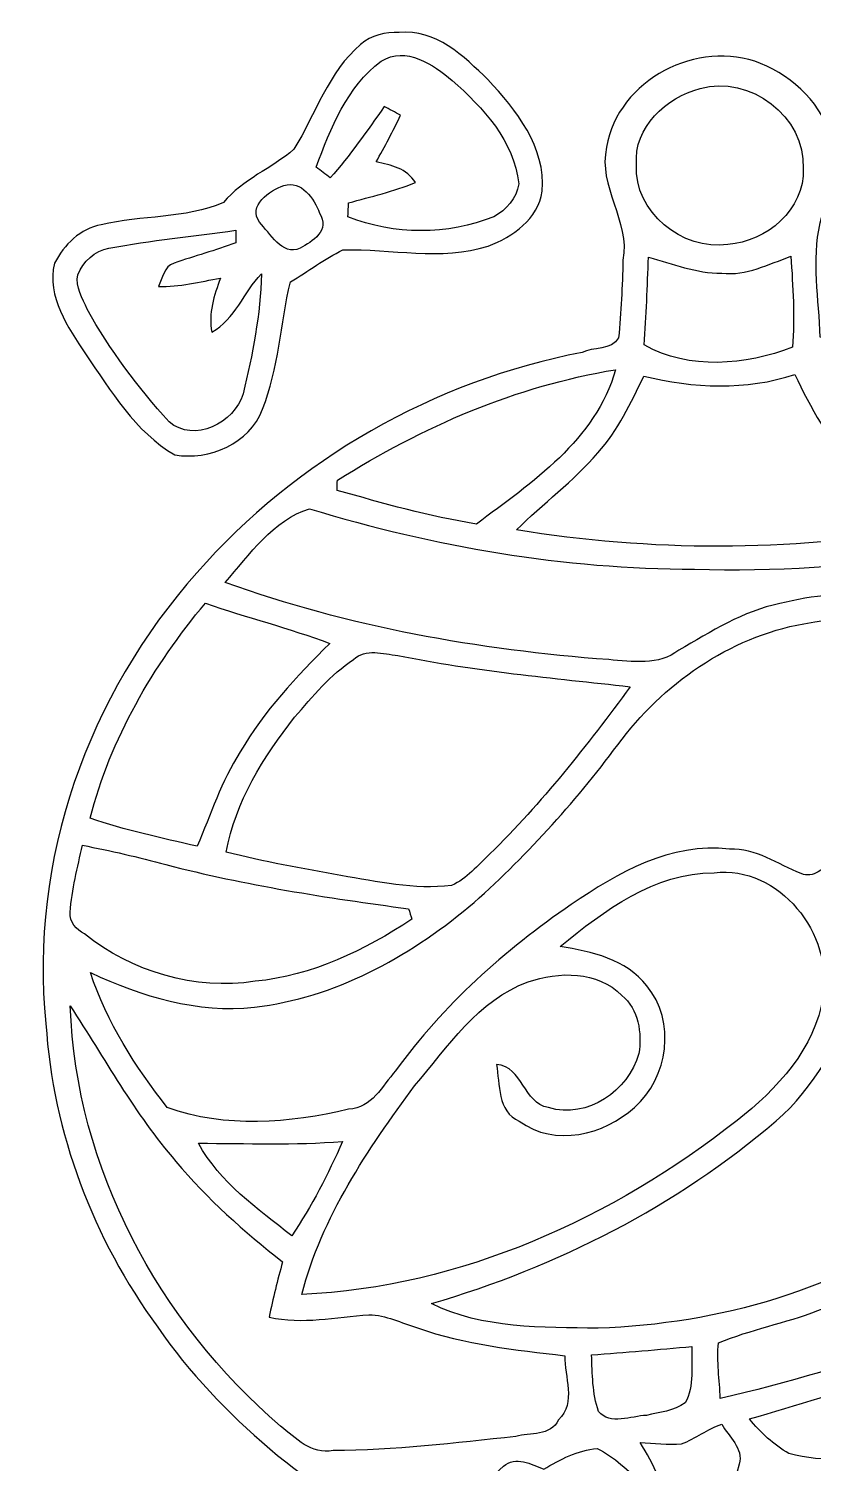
# Model space of a CAD drawing. Header units: centimetres. Extents: x -5.8 to 6.4, y -14.8 to 13.4.
# Drawn here: x -5.77 to -1.84, y 6.21 to 13.39 of the extents above; entities that cross this region are included whole.
import ezdxf

# ---------------------------------------------------------------- set-up
doc = ezdxf.new("R2010")
doc.units = ezdxf.units.CM
doc.header["$MEASUREMENT"] = 0
doc.layers.add('Camada 1', color=7, linetype='Continuous')

msp = doc.modelspace()

# ---------------------------------------------------------------- linework, layer by layer
at = {"layer": 'Camada 1', "color": 250}
for points, knots in [([(-4.10554, 13.30994), (-4.05342, 13.35642), (-3.98128, 13.37295), (-3.91263, 13.36906), (-3.91263, 13.36906), (-3.73003, 13.3887), (-3.58865, 13.25005), (-3.46867, 13.13376), (-3.46867, 13.13376), (-3.32691, 12.98227), (-3.17873, 12.79656), (-3.19701, 12.57507), (-3.19701, 12.57507), (-3.21723, 12.43758), (-3.34519, 12.34657), (-3.46731, 12.30127), (-3.46731, 12.30127), (-3.70378, 12.22504), (-3.9523, 12.28999), (-4.19421, 12.28182), (-4.19421, 12.28182), (-4.28717, 12.23884), (-4.36826, 12.17369), (-4.45655, 12.12236), (-4.45655, 12.12236), (-4.50788, 11.91117), (-4.51469, 11.68735), (-4.59656, 11.48471), (-4.59656, 11.48471), (-4.65957, 11.31281), (-4.86336, 11.22802), (-5.03488, 11.2566), (-5.03488, 11.2566), (-5.23401, 11.37075), (-5.35458, 11.57806), (-5.48254, 11.76182), (-5.48254, 11.76182), (-5.56888, 11.89542), (-5.67661, 12.0471), (-5.63713, 12.21628), (-5.63713, 12.21628), (-5.58852, 12.30613), (-5.5084, 12.39052), (-5.403, 12.40744), (-5.403, 12.40744), (-5.20153, 12.45625), (-4.98354, 12.4372), (-4.79102, 12.51887), (-4.79102, 12.51887), (-4.69496, 12.63613), (-4.55008, 12.68922), (-4.43904, 12.78606), (-4.43904, 12.78606), (-4.33053, 12.96089), (-4.26733, 13.17227), (-4.10554, 13.30994), (-4.10554, 13.30994), (-4.10554, 13.30994), (-4.10554, 13.30994), (-4.10554, 13.30994)], [0, 0, 0, 0, 0.0625, 0.0625, 0.0625, 0.0625, 0.125, 0.125, 0.125, 0.125, 0.1875, 0.1875, 0.1875, 0.1875, 0.25, 0.25, 0.25, 0.25, 0.3125, 0.3125, 0.3125, 0.3125, 0.375, 0.375, 0.375, 0.375, 0.4375, 0.4375, 0.4375, 0.4375, 0.5, 0.5, 0.5, 0.5, 0.5625, 0.5625, 0.5625, 0.5625, 0.625, 0.625, 0.625, 0.625, 0.6875, 0.6875, 0.6875, 0.6875, 0.75, 0.75, 0.75, 0.75, 0.8125, 0.8125, 0.8125, 0.8125, 0.875, 0.875, 0.875, 0.875, 1, 1, 1, 1]), ([(-2.87498, 12.79559), (-2.81858, 13.13396), (-2.41701, 13.34067), (-2.10451, 13.21486), (-2.10451, 13.21486), (-1.94155, 13.14543), (-1.78462, 13.00891), (-1.75389, 12.82593), (-1.75389, 12.82593), (-1.70625, 12.68591), (-1.77004, 12.54979), (-1.80698, 12.41678), (-1.80698, 12.41678), (-1.84898, 12.22815), (-1.81204, 12.03524), (-1.80679, 11.84505), (-1.80679, 11.84505), (-1.21854, 11.76863), (-0.63417, 11.58622), (-0.14159, 11.24863), (-0.14159, 11.24863), (0.33075, 10.94547), (0.72941, 10.52309), (0.98396, 10.02118), (0.98396, 10.02118), (1.29996, 9.41562), (1.4075, 8.69864), (1.2706, 8.0289), (1.2706, 8.0289), (1.07555, 7.04297), (0.35293, 6.206), (-0.54861, 5.78518), (-0.54861, 5.78518), (-1.12986, 5.51702), (-1.68622, 5.16932), (-2.11754, 4.69035), (-2.11754, 4.69035), (-2.17841, 4.62735), (-2.22702, 4.54937), (-2.30189, 4.50094), (-2.30189, 4.50094), (-2.3684, 4.51494), (-2.3927, 4.5939), (-2.4386, 4.63493), (-2.4386, 4.63493), (-2.81197, 5.13976), (-3.33216, 5.51585), (-3.8714, 5.82641), (-3.8714, 5.82641), (-4.36067, 6.08116), (-4.80327, 6.43858), (-5.12064, 6.89265), (-5.12064, 6.89265), (-5.44267, 7.33428), (-5.64549, 7.86477), (-5.67972, 8.4118), (-5.67972, 8.4118), (-5.76607, 9.22563), (-5.46659, 10.06007), (-4.92442, 10.66661), (-4.92442, 10.66661), (-4.42874, 11.23405), (-3.73761, 11.62686), (-2.99787, 11.76921), (-2.99787, 11.76921), (-2.94517, 11.7978), (-2.84717, 11.77758), (-2.81508, 11.84175), (-2.81508, 11.84175), (-2.80166, 11.97107), (-2.79661, 12.10097), (-2.79311, 12.23087), (-2.79311, 12.23087), (-2.75655, 12.42806), (-2.92087, 12.5984), (-2.87498, 12.79559), (-2.87498, 12.79559), (-2.87498, 12.79559), (-2.87498, 12.79559), (-2.87498, 12.79559)], [0, 0, 0, 0, 0.047619, 0.047619, 0.047619, 0.047619, 0.0952381, 0.0952381, 0.0952381, 0.0952381, 0.1428571, 0.1428571, 0.1428571, 0.1428571, 0.1904762, 0.1904762, 0.1904762, 0.1904762, 0.2380952, 0.2380952, 0.2380952, 0.2380952, 0.2857143, 0.2857143, 0.2857143, 0.2857143, 0.3333333, 0.3333333, 0.3333333, 0.3333333, 0.3809524, 0.3809524, 0.3809524, 0.3809524, 0.4285714, 0.4285714, 0.4285714, 0.4285714, 0.4761905, 0.4761905, 0.4761905, 0.4761905, 0.5238095, 0.5238095, 0.5238095, 0.5238095, 0.5714286, 0.5714286, 0.5714286, 0.5714286, 0.6190476, 0.6190476, 0.6190476, 0.6190476, 0.6666667, 0.6666667, 0.6666667, 0.6666667, 0.7142857, 0.7142857, 0.7142857, 0.7142857, 0.7619048, 0.7619048, 0.7619048, 0.7619048, 0.8095238, 0.8095238, 0.8095238, 0.8095238, 0.8571429, 0.8571429, 0.8571429, 0.8571429, 0.9047619, 0.9047619, 0.9047619, 0.9047619, 1, 1, 1, 1]), ([(-4.00325, 13.22613), (-4.17419, 13.09818), (-4.25508, 12.8901), (-4.328, 12.69622), (-4.328, 12.69622), (-4.30448, 12.67813), (-4.28114, 12.66005), (-4.25761, 12.64177), (-4.25761, 12.64177), (-4.16019, 12.75534), (-4.07132, 12.87571), (-3.98789, 12.99997), (-3.98789, 12.99997), (-3.96047, 12.985), (-3.93305, 12.97041), (-3.90544, 12.95563), (-3.90544, 12.95563), (-3.94394, 12.87649), (-3.98439, 12.79832), (-4.02834, 12.72208), (-4.02834, 12.72208), (-3.95269, 12.70731), (-3.87393, 12.68941), (-3.83174, 12.61902), (-3.83174, 12.61902), (-3.93966, 12.57449), (-4.05381, 12.54882), (-4.16582, 12.51693), (-4.16582, 12.51693), (-4.1666, 12.49942), (-4.16816, 12.46481), (-4.16893, 12.44731), (-4.16893, 12.44731), (-3.93713, 12.35649), (-3.66994, 12.35377), (-3.43892, 12.44828), (-3.43892, 12.44828), (-3.37747, 12.48153), (-3.3238, 12.54104), (-3.31446, 12.61221), (-3.31446, 12.61221), (-3.33683, 12.8269), (-3.49337, 12.99394), (-3.64758, 13.12968), (-3.64758, 13.12968), (-3.74208, 13.20824), (-3.87743, 13.30373), (-4.00325, 13.22613), (-4.00325, 13.22613), (-4.00325, 13.22613), (-4.00325, 13.22613), (-4.00325, 13.22613)], [0, 0, 0, 0, 0.0714286, 0.0714286, 0.0714286, 0.0714286, 0.1428571, 0.1428571, 0.1428571, 0.1428571, 0.2142857, 0.2142857, 0.2142857, 0.2142857, 0.2857143, 0.2857143, 0.2857143, 0.2857143, 0.3571429, 0.3571429, 0.3571429, 0.3571429, 0.4285714, 0.4285714, 0.4285714, 0.4285714, 0.5, 0.5, 0.5, 0.5, 0.5714286, 0.5714286, 0.5714286, 0.5714286, 0.6428571, 0.6428571, 0.6428571, 0.6428571, 0.7142857, 0.7142857, 0.7142857, 0.7142857, 0.7857143, 0.7857143, 0.7857143, 0.7857143, 0.8571429, 0.8571429, 0.8571429, 0.8571429, 1, 1, 1, 1]), ([(-2.40768, 13.08904), (-2.57414, 13.04626), (-2.74235, 12.89476), (-2.72524, 12.70867), (-2.72524, 12.70867), (-2.7406, 12.47317), (-2.49519, 12.27618), (-2.26883, 12.30963), (-2.26883, 12.30963), (-2.07554, 12.32227), (-1.88282, 12.48503), (-1.89157, 12.68903), (-1.89157, 12.68903), (-1.87912, 12.94766), (-2.15954, 13.16079), (-2.40768, 13.08904), (-2.40768, 13.08904), (-2.40768, 13.08904), (-2.40768, 13.08904), (-2.40768, 13.08904)], [0, 0, 0, 0, 0.1666667, 0.1666667, 0.1666667, 0.1666667, 0.3333333, 0.3333333, 0.3333333, 0.3333333, 0.5, 0.5, 0.5, 0.5, 0.6666667, 0.6666667, 0.6666667, 0.6666667, 1, 1, 1, 1]), ([(-4.4896, 12.60443), (-4.55922, 12.5809), (-4.67298, 12.50059), (-4.61075, 12.42028), (-4.61075, 12.42028), (-4.55961, 12.36641), (-4.5001, 12.25129), (-4.40793, 12.28999), (-4.40793, 12.28999), (-4.34706, 12.32479), (-4.25528, 12.37866), (-4.31186, 12.46656), (-4.31186, 12.46656), (-4.33656, 12.53754), (-4.40287, 12.63224), (-4.4896, 12.60443), (-4.4896, 12.60443), (-4.4896, 12.60443), (-4.4896, 12.60443), (-4.4896, 12.60443)], [0, 0, 0, 0, 0.1666667, 0.1666667, 0.1666667, 0.1666667, 0.3333333, 0.3333333, 0.3333333, 0.3333333, 0.5, 0.5, 0.5, 0.5, 0.6666667, 0.6666667, 0.6666667, 0.6666667, 1, 1, 1, 1]), ([(-5.3645, 12.29115), (-5.43528, 12.2791), (-5.49362, 12.2227), (-5.52104, 12.15814), (-5.52104, 12.15814), (-5.53271, 12.09669), (-5.4979, 12.03874), (-5.47301, 11.98507), (-5.47301, 11.98507), (-5.3608, 11.78146), (-5.21845, 11.59478), (-5.06366, 11.4221), (-5.06366, 11.4221), (-4.93882, 11.31456), (-4.73677, 11.41684), (-4.69398, 11.56269), (-4.69398, 11.56269), (-4.64556, 11.7591), (-4.60687, 11.95959), (-4.60123, 12.16222), (-4.60123, 12.16222), (-4.69146, 12.07082), (-4.73249, 11.93451), (-4.84975, 11.87053), (-4.84975, 11.87053), (-4.86881, 11.96407), (-4.83828, 12.0543), (-4.80658, 12.14083), (-4.80658, 12.14083), (-4.90945, 12.12294), (-5.01193, 12.09611), (-5.11714, 12.09883), (-5.11714, 12.09883), (-5.09633, 12.13967), (-5.08914, 12.19976), (-5.03896, 12.21609), (-5.03896, 12.21609), (-4.93648, 12.2509), (-4.83186, 12.27987), (-4.73016, 12.31702), (-4.73016, 12.31702), (-4.72996, 12.33277), (-4.72977, 12.36427), (-4.72977, 12.38002), (-4.72977, 12.38002), (-4.94115, 12.34988), (-5.15428, 12.33005), (-5.3645, 12.29115)], [0, 0, 0, 0, 0.0769231, 0.0769231, 0.0769231, 0.0769231, 0.1538462, 0.1538462, 0.1538462, 0.1538462, 0.2307692, 0.2307692, 0.2307692, 0.2307692, 0.3076923, 0.3076923, 0.3076923, 0.3076923, 0.3846154, 0.3846154, 0.3846154, 0.3846154, 0.4615385, 0.4615385, 0.4615385, 0.4615385, 0.5384615, 0.5384615, 0.5384615, 0.5384615, 0.6153846, 0.6153846, 0.6153846, 0.6153846, 0.6923077, 0.6923077, 0.6923077, 0.6923077, 0.7692308, 0.7692308, 0.7692308, 0.7692308, 0.8461538, 0.8461538, 0.8461538, 0.8461538, 1, 1, 1, 1]), ([(-2.66534, 12.24584), (-2.67098, 12.09941), (-2.67662, 11.95298), (-2.68751, 11.80674), (-2.68751, 11.80674), (-2.46018, 11.67937), (-2.18152, 11.70562), (-1.94525, 11.79469), (-1.94525, 11.79469), (-1.93221, 11.94637), (-1.94388, 12.09844), (-1.95263, 12.25012), (-1.95263, 12.25012), (-2.06503, 12.21045), (-2.17568, 12.15211), (-2.29917, 12.16514), (-2.29917, 12.16514), (-2.42596, 12.16533), (-2.54536, 12.21084), (-2.66534, 12.24584), (-2.66534, 12.24584), (-2.66534, 12.24584), (-2.66534, 12.24584), (-2.66534, 12.24584)], [0, 0, 0, 0, 0.1428571, 0.1428571, 0.1428571, 0.1428571, 0.2857143, 0.2857143, 0.2857143, 0.2857143, 0.4285714, 0.4285714, 0.4285714, 0.4285714, 0.5714286, 0.5714286, 0.5714286, 0.5714286, 0.7142857, 0.7142857, 0.7142857, 0.7142857, 1, 1, 1, 1]), ([(-4.22183, 11.12981), (-4.22222, 11.11718), (-4.2228, 11.0919), (-4.22299, 11.07926), (-4.22299, 11.07926), (-3.99314, 11.01411), (-3.76251, 10.94741), (-3.52585, 10.91085), (-3.52585, 10.91085), (-3.25029, 11.11737), (-2.92826, 11.33167), (-2.83044, 11.68268), (-2.83044, 11.68268), (-3.32769, 11.60178), (-3.79731, 11.3972), (-4.22183, 11.12981), (-4.22183, 11.12981), (-4.22183, 11.12981), (-4.22183, 11.12981), (-4.22183, 11.12981)], [0, 0, 0, 0, 0.1666667, 0.1666667, 0.1666667, 0.1666667, 0.3333333, 0.3333333, 0.3333333, 0.3333333, 0.5, 0.5, 0.5, 0.5, 0.6666667, 0.6666667, 0.6666667, 0.6666667, 1, 1, 1, 1]), ([(-2.68926, 11.65117), (-2.75188, 11.51544), (-2.81936, 11.38009), (-2.91834, 11.26653), (-2.91834, 11.26653), (-3.04066, 11.12398), (-3.19448, 11.01411), (-3.32613, 10.8811), (-3.32613, 10.8811), (-2.65542, 10.77239), (-1.96391, 10.77064), (-1.29399, 10.88674), (-1.29399, 10.88674), (-1.39705, 11.0005), (-1.5287, 11.08412), (-1.63294, 11.19691), (-1.63294, 11.19691), (-1.76478, 11.32797), (-1.85501, 11.49249), (-1.93299, 11.65934), (-1.93299, 11.65934), (-2.17763, 11.57727), (-2.44113, 11.59011), (-2.68926, 11.65117), (-2.68926, 11.65117), (-2.68926, 11.65117), (-2.68926, 11.65117), (-2.68926, 11.65117)], [0, 0, 0, 0, 0.125, 0.125, 0.125, 0.125, 0.25, 0.25, 0.25, 0.25, 0.375, 0.375, 0.375, 0.375, 0.5, 0.5, 0.5, 0.5, 0.625, 0.625, 0.625, 0.625, 0.75, 0.75, 0.75, 0.75, 1, 1, 1, 1]), ([(-2.43529, 10.68489), (-3.0883, 10.68508), (-3.73723, 10.79748), (-4.36067, 10.98708), (-4.36067, 10.98708), (-4.54289, 10.93186), (-4.66287, 10.75586), (-4.78305, 10.61857), (-4.78305, 10.61857), (-4.16719, 10.39552), (-3.51612, 10.28079), (-2.86428, 10.23217), (-2.86428, 10.23217), (-2.74819, 10.22381), (-2.61323, 10.20086), (-2.51405, 10.27943), (-2.51405, 10.27943), (-2.35284, 10.37122), (-2.19299, 10.47642), (-2.00786, 10.51259), (-2.00786, 10.51259), (-1.67941, 10.59874), (-1.32549, 10.56082), (-1.01143, 10.43733), (-1.01143, 10.43733), (-0.90934, 10.40291), (-0.8051, 10.33971), (-0.69387, 10.38483), (-0.69387, 10.38483), (-0.34617, 10.45659), (-0.00508, 10.5612), (0.32434, 10.69344), (0.32434, 10.69344), (0.20922, 10.83618), (0.06143, 10.94857), (-0.08287, 11.06001), (-0.08287, 11.06001), (-0.83252, 10.78309), (-1.63722, 10.66116), (-2.43529, 10.68489), (-2.43529, 10.68489), (-2.43529, 10.68489), (-2.43529, 10.68489), (-2.43529, 10.68489)], [0, 0, 0, 0, 0.0833333, 0.0833333, 0.0833333, 0.0833333, 0.1666667, 0.1666667, 0.1666667, 0.1666667, 0.25, 0.25, 0.25, 0.25, 0.3333333, 0.3333333, 0.3333333, 0.3333333, 0.4166667, 0.4166667, 0.4166667, 0.4166667, 0.5, 0.5, 0.5, 0.5, 0.5833333, 0.5833333, 0.5833333, 0.5833333, 0.6666667, 0.6666667, 0.6666667, 0.6666667, 0.75, 0.75, 0.75, 0.75, 0.8333333, 0.8333333, 0.8333333, 0.8333333, 1, 1, 1, 1]), ([(-4.88223, 10.51512), (-5.14456, 10.20145), (-5.3573, 9.83683), (-5.45881, 9.43856), (-5.45881, 9.43856), (-5.2838, 9.37964), (-5.10294, 9.33939), (-4.92306, 9.29894), (-4.92306, 9.29894), (-4.85519, 9.45782), (-4.80191, 9.62428), (-4.70779, 9.77032), (-4.70779, 9.77032), (-4.58937, 9.97529), (-4.4264, 10.14856), (-4.25916, 10.31365), (-4.25916, 10.31365), (-4.46374, 10.39027), (-4.67648, 10.44239), (-4.88223, 10.51512), (-4.88223, 10.51512), (-4.88223, 10.51512), (-4.88223, 10.51512), (-4.88223, 10.51512)], [0, 0, 0, 0, 0.1428571, 0.1428571, 0.1428571, 0.1428571, 0.2857143, 0.2857143, 0.2857143, 0.2857143, 0.4285714, 0.4285714, 0.4285714, 0.4285714, 0.5714286, 0.5714286, 0.5714286, 0.5714286, 0.7142857, 0.7142857, 0.7142857, 0.7142857, 1, 1, 1, 1]), ([(-1.88846, 10.41205), (-2.26358, 10.34399), (-2.59514, 10.11005), (-2.81916, 9.8063), (-2.81916, 9.8063), (-3.0391, 9.51149), (-3.28685, 9.23749), (-3.56377, 8.99519), (-3.56377, 8.99519), (-3.87082, 8.74258), (-4.23544, 8.53995), (-4.63584, 8.49347), (-4.63584, 8.49347), (-4.92209, 8.46295), (-5.20115, 8.54715), (-5.45725, 8.66655), (-5.45725, 8.66655), (-5.37674, 8.41861), (-5.23109, 8.19556), (-5.073, 7.99098), (-5.073, 7.99098), (-4.78422, 7.88791), (-4.45985, 7.91203), (-4.16543, 7.98321), (-4.16543, 7.98321), (-4.04914, 7.98845), (-3.99703, 8.09969), (-3.93072, 8.17592), (-3.93072, 8.17592), (-3.69153, 8.50359), (-3.38641, 8.77972), (-3.05155, 9.00725), (-3.05155, 9.00725), (-2.81955, 9.1671), (-2.55431, 9.31878), (-2.26066, 9.28455), (-2.26066, 9.28455), (-2.12707, 9.29116), (-2.01953, 9.20735), (-1.9011, 9.16184), (-1.9011, 9.16184), (-1.8731, 9.1494), (-1.8414, 9.15524), (-1.81612, 9.17118), (-1.81612, 9.17118), (-1.64305, 9.27211), (-1.52209, 9.44596), (-1.45675, 9.63245), (-1.45675, 9.63245), (-1.40269, 9.75554), (-1.47231, 9.88642), (-1.44975, 10.01282), (-1.44975, 10.01282), (-1.40852, 10.11647), (-1.28699, 10.14816), (-1.18703, 10.1577), (-1.18703, 10.1577), (-1.10477, 10.17053), (-1.06549, 10.25317), (-1.02232, 10.31423), (-1.02232, 10.31423), (-1.2971, 10.41925), (-1.59657, 10.47078), (-1.88846, 10.41205), (-1.88846, 10.41205), (-1.88846, 10.41205), (-1.88846, 10.41205), (-1.88846, 10.41205)], [0, 0, 0, 0, 0.0555556, 0.0555556, 0.0555556, 0.0555556, 0.1111111, 0.1111111, 0.1111111, 0.1111111, 0.1666667, 0.1666667, 0.1666667, 0.1666667, 0.2222222, 0.2222222, 0.2222222, 0.2222222, 0.2777778, 0.2777778, 0.2777778, 0.2777778, 0.3333333, 0.3333333, 0.3333333, 0.3333333, 0.3888889, 0.3888889, 0.3888889, 0.3888889, 0.4444444, 0.4444444, 0.4444444, 0.4444444, 0.5, 0.5, 0.5, 0.5, 0.5555556, 0.5555556, 0.5555556, 0.5555556, 0.6111111, 0.6111111, 0.6111111, 0.6111111, 0.6666667, 0.6666667, 0.6666667, 0.6666667, 0.7222222, 0.7222222, 0.7222222, 0.7222222, 0.7777778, 0.7777778, 0.7777778, 0.7777778, 0.8333333, 0.8333333, 0.8333333, 0.8333333, 0.8888889, 0.8888889, 0.8888889, 0.8888889, 1, 1, 1, 1]), ([(-4.14054, 10.23276), (-4.25742, 10.1575), (-4.3455, 10.04802), (-4.43554, 9.94417), (-4.43554, 9.94417), (-4.59209, 9.74562), (-4.7323, 9.5216), (-4.77819, 9.26919), (-4.77819, 9.26919), (-4.58897, 9.22096), (-4.39646, 9.1881), (-4.20471, 9.15193), (-4.20471, 9.15193), (-4.02173, 9.12334), (-3.83718, 9.0792), (-3.6505, 9.10253), (-3.6505, 9.10253), (-3.57387, 9.13657), (-3.51923, 9.20404), (-3.45934, 9.26005), (-3.45934, 9.26005), (-3.19818, 9.51499), (-2.97298, 9.80338), (-2.75693, 10.09663), (-2.75693, 10.09663), (-3.14547, 10.14097), (-3.53596, 10.17384), (-3.91963, 10.25357), (-3.91963, 10.25357), (-3.99314, 10.26076), (-4.08006, 10.29071), (-4.14054, 10.23276), (-4.14054, 10.23276), (-4.14054, 10.23276), (-4.14054, 10.23276), (-4.14054, 10.23276)], [0, 0, 0, 0, 0.1, 0.1, 0.1, 0.1, 0.2, 0.2, 0.2, 0.2, 0.3, 0.3, 0.3, 0.3, 0.4, 0.4, 0.4, 0.4, 0.5, 0.5, 0.5, 0.5, 0.6, 0.6, 0.6, 0.6, 0.7, 0.7, 0.7, 0.7, 0.8, 0.8, 0.8, 0.8, 1, 1, 1, 1]), ([(-5.49712, 9.30361), (-5.52162, 9.19257), (-5.5506, 9.08211), (-5.55876, 8.96836), (-5.55876, 8.96836), (-5.56382, 8.92149), (-5.52629, 8.88046), (-5.48662, 8.86082), (-5.48662, 8.86082), (-5.25171, 8.66966), (-4.93337, 8.57748), (-4.63312, 8.62299), (-4.63312, 8.62299), (-4.34745, 8.65099), (-4.08609, 8.77836), (-3.84924, 8.93335), (-3.84924, 8.93335), (-3.85332, 8.94658), (-3.86149, 8.97283), (-3.86557, 8.98605), (-3.86557, 8.98605), (-4.27356, 9.04011), (-4.68134, 9.1037), (-5.08019, 9.20716), (-5.08019, 9.20716), (-5.21807, 9.24391), (-5.35691, 9.27677), (-5.49712, 9.30361), (-5.49712, 9.30361), (-5.49712, 9.30361), (-5.49712, 9.30361), (-5.49712, 9.30361)], [0, 0, 0, 0, 0.1111111, 0.1111111, 0.1111111, 0.1111111, 0.2222222, 0.2222222, 0.2222222, 0.2222222, 0.3333333, 0.3333333, 0.3333333, 0.3333333, 0.4444444, 0.4444444, 0.4444444, 0.4444444, 0.5555556, 0.5555556, 0.5555556, 0.5555556, 0.6666667, 0.6666667, 0.6666667, 0.6666667, 0.7777778, 0.7777778, 0.7777778, 0.7777778, 1, 1, 1, 1]), ([(-3.10717, 8.79723), (-2.95101, 8.77195), (-2.77541, 8.73403), (-2.67448, 8.60004), (-2.67448, 8.60004), (-2.52591, 8.42444), (-2.56655, 8.14072), (-2.73574, 7.99215), (-2.73574, 7.99215), (-2.888, 7.85505), (-3.13381, 7.79224), (-3.31174, 7.92331), (-3.31174, 7.92331), (-3.4222, 7.97173), (-3.40955, 8.11019), (-3.42531, 8.20703), (-3.42531, 8.20703), (-3.29288, 8.19536), (-3.29268, 8.01432), (-3.16628, 7.99098), (-3.16628, 7.99098), (-2.96754, 7.93362), (-2.76802, 8.07499), (-2.71337, 8.26167), (-2.71337, 8.26167), (-2.6982, 8.36318), (-2.71454, 8.48433), (-2.79933, 8.55259), (-2.79933, 8.55259), (-2.91931, 8.67647), (-3.11552, 8.67297), (-3.26779, 8.62027), (-3.26779, 8.62027), (-3.51768, 8.52809), (-3.67052, 8.29474), (-3.83562, 8.09969), (-3.83562, 8.09969), (-4.07034, 7.7831), (-4.29981, 7.44357), (-4.39976, 7.05698), (-4.39976, 7.05698), (-3.60168, 7.0912), (-2.84464, 7.43909), (-2.22255, 7.92622), (-2.22255, 7.92622), (-2.02536, 8.08199), (-1.82837, 8.28812), (-1.79395, 8.54715), (-1.79395, 8.54715), (-1.73833, 8.85926), (-2.01156, 9.20424), (-2.33728, 9.16651), (-2.33728, 9.16651), (-2.63676, 9.1669), (-2.88684, 8.97769), (-3.10717, 8.79723), (-3.10717, 8.79723), (-3.10717, 8.79723), (-3.10717, 8.79723), (-3.10717, 8.79723)], [0, 0, 0, 0, 0.0625, 0.0625, 0.0625, 0.0625, 0.125, 0.125, 0.125, 0.125, 0.1875, 0.1875, 0.1875, 0.1875, 0.25, 0.25, 0.25, 0.25, 0.3125, 0.3125, 0.3125, 0.3125, 0.375, 0.375, 0.375, 0.375, 0.4375, 0.4375, 0.4375, 0.4375, 0.5, 0.5, 0.5, 0.5, 0.5625, 0.5625, 0.5625, 0.5625, 0.625, 0.625, 0.625, 0.625, 0.6875, 0.6875, 0.6875, 0.6875, 0.75, 0.75, 0.75, 0.75, 0.8125, 0.8125, 0.8125, 0.8125, 0.875, 0.875, 0.875, 0.875, 1, 1, 1, 1]), ([(-0.8823, 8.92304), (-1.15572, 8.90535), (-1.37838, 8.71614), (-1.55418, 8.52206), (-1.55418, 8.52206), (-1.73036, 8.3381), (-1.83051, 8.09055), (-2.02692, 7.92486), (-2.02692, 7.92486), (-2.5263, 7.49821), (-3.12214, 7.19388), (-3.75162, 7.01089), (-3.75162, 7.01089), (-3.49473, 6.8841), (-3.19642, 6.89148), (-2.91737, 6.8876), (-2.91737, 6.8876), (-2.31434, 6.90879), (-1.70197, 7.07739), (-1.2164, 7.44571), (-1.2164, 7.44571), (-0.97176, 7.61956), (-0.77574, 7.8498), (-0.59061, 8.08355), (-0.59061, 8.08355), (-0.49688, 8.19906), (-0.42026, 8.33188), (-0.38234, 8.47656), (-0.38234, 8.47656), (-0.36523, 8.57632), (-0.37748, 8.68911), (-0.44243, 8.7702), (-0.44243, 8.7702), (-0.54899, 8.89563), (-0.72187, 8.95085), (-0.8823, 8.92304), (-0.8823, 8.92304), (-0.8823, 8.92304), (-0.8823, 8.92304), (-0.8823, 8.92304)], [0, 0, 0, 0, 0.0909091, 0.0909091, 0.0909091, 0.0909091, 0.1818182, 0.1818182, 0.1818182, 0.1818182, 0.2727273, 0.2727273, 0.2727273, 0.2727273, 0.3636364, 0.3636364, 0.3636364, 0.3636364, 0.4545455, 0.4545455, 0.4545455, 0.4545455, 0.5454545, 0.5454545, 0.5454545, 0.5454545, 0.6363636, 0.6363636, 0.6363636, 0.6363636, 0.7272727, 0.7272727, 0.7272727, 0.7272727, 0.8181818, 0.8181818, 0.8181818, 0.8181818, 1, 1, 1, 1]), ([(-5.55779, 8.50028), (-5.53134, 7.69132), (-5.11558, 6.92026), (-4.50613, 6.39794), (-4.50613, 6.39794), (-4.43049, 6.33746), (-4.35231, 6.25559), (-4.24361, 6.27562), (-4.24361, 6.27562), (-3.93752, 6.2762), (-3.63299, 6.31354), (-3.32924, 6.34621), (-3.32924, 6.34621), (-3.25904, 6.36702), (-3.15481, 6.34543), (-3.11552, 6.42885), (-3.11552, 6.42885), (-3.02568, 6.51598), (-3.08713, 6.64549), (-3.08422, 6.74992), (-3.08422, 6.74992), (-3.33216, 6.78025), (-3.58418, 6.80417), (-3.82084, 6.88954), (-3.82084, 6.88954), (-3.90077, 6.91365), (-3.97855, 6.95391), (-4.06373, 6.95488), (-4.06373, 6.95488), (-4.22902, 6.94438), (-4.39821, 6.9049), (-4.56253, 6.9434), (-4.56253, 6.9434), (-4.54483, 7.03655), (-4.52111, 7.12795), (-4.49622, 7.21915), (-4.49622, 7.21915), (-4.68815, 7.37122), (-4.87289, 7.5338), (-5.02982, 7.72243), (-5.02982, 7.72243), (-5.23595, 7.96064), (-5.38764, 8.23717), (-5.55779, 8.50028), (-5.55779, 8.50028), (-5.55779, 8.50028), (-5.55779, 8.50028), (-5.55779, 8.50028)], [0, 0, 0, 0, 0.0769231, 0.0769231, 0.0769231, 0.0769231, 0.1538462, 0.1538462, 0.1538462, 0.1538462, 0.2307692, 0.2307692, 0.2307692, 0.2307692, 0.3076923, 0.3076923, 0.3076923, 0.3076923, 0.3846154, 0.3846154, 0.3846154, 0.3846154, 0.4615385, 0.4615385, 0.4615385, 0.4615385, 0.5384615, 0.5384615, 0.5384615, 0.5384615, 0.6153846, 0.6153846, 0.6153846, 0.6153846, 0.6923077, 0.6923077, 0.6923077, 0.6923077, 0.7692308, 0.7692308, 0.7692308, 0.7692308, 0.8461538, 0.8461538, 0.8461538, 0.8461538, 1, 1, 1, 1]), ([(-0.60734, 7.86594), (-0.9177, 7.46379), (-1.34357, 7.15537), (-1.81826, 6.97608), (-1.81826, 6.97608), (-1.98103, 6.91229), (-2.15487, 6.88157), (-2.31589, 6.81389), (-2.31589, 6.81389), (-2.32445, 6.72172), (-2.31025, 6.62915), (-2.30637, 6.53678), (-2.30637, 6.53678), (-1.63916, 6.68769), (-0.99471, 6.93232), (-0.38079, 7.23219), (-0.38079, 7.23219), (-0.32925, 7.26038), (-0.26139, 7.29305), (-0.25866, 7.36034), (-0.25866, 7.36034), (-0.25127, 7.49549), (-0.25594, 7.63083), (-0.25691, 7.76599), (-0.25691, 7.76599), (-0.34714, 7.81655), (-0.43057, 7.8778), (-0.51711, 7.934), (-0.51711, 7.934), (-0.5593, 7.94042), (-0.57991, 7.89006), (-0.60734, 7.86594), (-0.60734, 7.86594), (-0.60734, 7.86594), (-0.60734, 7.86594), (-0.60734, 7.86594)], [0, 0, 0, 0, 0.1, 0.1, 0.1, 0.1, 0.2, 0.2, 0.2, 0.2, 0.3, 0.3, 0.3, 0.3, 0.4, 0.4, 0.4, 0.4, 0.5, 0.5, 0.5, 0.5, 0.6, 0.6, 0.6, 0.6, 0.7, 0.7, 0.7, 0.7, 0.8, 0.8, 0.8, 0.8, 1, 1, 1, 1]), ([(-4.91645, 7.81324), (-4.81144, 7.61664), (-4.62048, 7.48635), (-4.45013, 7.35003), (-4.45013, 7.35003), (-4.35057, 7.4984), (-4.26792, 7.65825), (-4.19616, 7.8218), (-4.19616, 7.8218), (-4.43574, 7.80274), (-4.67629, 7.81227), (-4.91645, 7.81324), (-4.91645, 7.81324), (-4.91645, 7.81324), (-4.91645, 7.81324), (-4.91645, 7.81324)], [0, 0, 0, 0, 0.2, 0.2, 0.2, 0.2, 0.4, 0.4, 0.4, 0.4, 0.6, 0.6, 0.6, 0.6, 1, 1, 1, 1]), ([(-0.68551, 6.95547), (-0.83175, 6.88624), (-0.98615, 6.83451), (-1.12694, 6.75439), (-1.12694, 6.75439), (-1.03166, 6.68808), (-0.93559, 6.62273), (-0.83875, 6.55817), (-0.83875, 6.55817), (-0.8475, 6.52298), (-0.85664, 6.48797), (-0.86539, 6.45258), (-0.86539, 6.45258), (-1.01707, 6.50411), (-1.1353, 6.61904), (-1.27668, 6.69022), (-1.27668, 6.69022), (-1.33793, 6.71063), (-1.39861, 6.66805), (-1.45734, 6.65502), (-1.45734, 6.65502), (-1.68874, 6.57121), (-1.92502, 6.50275), (-2.16091, 6.43352), (-2.16091, 6.43352), (-2.1049, 6.36585), (-2.03956, 6.30498), (-1.96313, 6.26104), (-1.96313, 6.26104), (-1.78656, 6.21242), (-1.60104, 6.23731), (-1.42058, 6.21864), (-1.42058, 6.21864), (-1.42466, 6.18636), (-1.42836, 6.15369), (-1.43186, 6.12122), (-1.43186, 6.12122), (-1.56702, 6.1111), (-1.70255, 6.1078), (-1.8377, 6.10002), (-1.8377, 6.10002), (-1.78209, 6.01368), (-1.73095, 5.9213), (-1.65063, 5.8548), (-1.65063, 5.8548), (-1.56973, 5.81552), (-1.47192, 5.82427), (-1.3955, 5.77487), (-1.3955, 5.77487), (-1.32355, 5.71828), (-1.2969, 5.62669), (-1.25665, 5.54813), (-1.25665, 5.54813), (-0.86422, 5.80618), (-0.40101, 5.94289), (-0.036, 6.24509), (-0.036, 6.24509), (-0.0957, 6.30012), (-0.15715, 6.35515), (-0.20324, 6.42244), (-0.20324, 6.42244), (-0.2505, 6.5082), (-0.21763, 6.60737), (-0.20168, 6.69683), (-0.20168, 6.69683), (-0.30942, 6.79037), (-0.41384, 6.88915), (-0.53169, 6.96985), (-0.53169, 6.96985), (-0.57875, 7.00719), (-0.63786, 6.97335), (-0.68551, 6.95547), (-0.68551, 6.95547), (-0.68551, 6.95547), (-0.68551, 6.95547), (-0.68551, 6.95547)], [0, 0, 0, 0, 0.05, 0.05, 0.05, 0.05, 0.1, 0.1, 0.1, 0.1, 0.15, 0.15, 0.15, 0.15, 0.2, 0.2, 0.2, 0.2, 0.25, 0.25, 0.25, 0.25, 0.3, 0.3, 0.3, 0.3, 0.35, 0.35, 0.35, 0.35, 0.4, 0.4, 0.4, 0.4, 0.45, 0.45, 0.45, 0.45, 0.5, 0.5, 0.5, 0.5, 0.55, 0.55, 0.55, 0.55, 0.6, 0.6, 0.6, 0.6, 0.65, 0.65, 0.65, 0.65, 0.7, 0.7, 0.7, 0.7, 0.75, 0.75, 0.75, 0.75, 0.8, 0.8, 0.8, 0.8, 0.85, 0.85, 0.85, 0.85, 0.9, 0.9, 0.9, 0.9, 1, 1, 1, 1]), ([(-2.95023, 6.754), (-2.94654, 6.65968), (-2.94654, 6.56187), (-2.91581, 6.47183), (-2.91581, 6.47183), (-2.85825, 6.39988), (-2.75091, 6.4483), (-2.67565, 6.45161), (-2.67565, 6.45161), (-2.6105, 6.46697), (-2.53816, 6.47377), (-2.48158, 6.51384), (-2.48158, 6.51384), (-2.43412, 6.59843), (-2.45357, 6.7048), (-2.44793, 6.79659), (-2.44793, 6.79659), (-2.61517, 6.78083), (-2.7826, 6.76664), (-2.95023, 6.754), (-2.95023, 6.754), (-2.95023, 6.754), (-2.95023, 6.754), (-2.95023, 6.754)], [0, 0, 0, 0, 0.1428571, 0.1428571, 0.1428571, 0.1428571, 0.2857143, 0.2857143, 0.2857143, 0.2857143, 0.4285714, 0.4285714, 0.4285714, 0.4285714, 0.5714286, 0.5714286, 0.5714286, 0.5714286, 0.7142857, 0.7142857, 0.7142857, 0.7142857, 1, 1, 1, 1]), ([(-2.50005, 6.30848), (-2.56908, 6.30246), (-2.6387, 6.3147), (-2.70774, 6.31568), (-2.70774, 6.31568), (-2.67312, 6.26123), (-2.64201, 6.20464), (-2.61828, 6.14455), (-2.61828, 6.14455), (-2.64278, 6.13463), (-2.66729, 6.12472), (-2.6916, 6.1146), (-2.6916, 6.1146), (-2.76821, 6.17139), (-2.8355, 6.2447), (-2.92184, 6.28534), (-2.92184, 6.28534), (-3.02004, 6.27854), (-3.10717, 6.23167), (-3.18961, 6.18228), (-3.18961, 6.18228), (-3.25223, 6.20892), (-3.32944, 6.24937), (-3.39127, 6.19745), (-3.39127, 6.19745), (-3.49959, 6.10177), (-3.57504, 5.97439), (-3.66586, 5.86316), (-3.66586, 5.86316), (-3.37805, 5.66189), (-3.07799, 5.47579), (-2.81994, 5.23524), (-2.81994, 5.23524), (-2.74313, 5.38556), (-2.60039, 5.48182), (-2.43821, 5.52207), (-2.43821, 5.52207), (-2.32795, 5.73656), (-2.27525, 5.97576), (-2.21243, 6.20717), (-2.21243, 6.20717), (-2.18677, 6.28709), (-2.26592, 6.34504), (-2.29859, 6.40824), (-2.29859, 6.40824), (-2.36995, 6.38355), (-2.43004, 6.33532), (-2.50005, 6.30848), (-2.50005, 6.30848), (-2.50005, 6.30848), (-2.50005, 6.30848), (-2.50005, 6.30848)], [0, 0, 0, 0, 0.0714286, 0.0714286, 0.0714286, 0.0714286, 0.1428571, 0.1428571, 0.1428571, 0.1428571, 0.2142857, 0.2142857, 0.2142857, 0.2142857, 0.2857143, 0.2857143, 0.2857143, 0.2857143, 0.3571429, 0.3571429, 0.3571429, 0.3571429, 0.4285714, 0.4285714, 0.4285714, 0.4285714, 0.5, 0.5, 0.5, 0.5, 0.5714286, 0.5714286, 0.5714286, 0.5714286, 0.6428571, 0.6428571, 0.6428571, 0.6428571, 0.7142857, 0.7142857, 0.7142857, 0.7142857, 0.7857143, 0.7857143, 0.7857143, 0.7857143, 0.8571429, 0.8571429, 0.8571429, 0.8571429, 1, 1, 1, 1])]:
    msp.add_open_spline(points, degree=3, knots=knots, dxfattribs=at)

doc.saveas('drawing.dxf')
